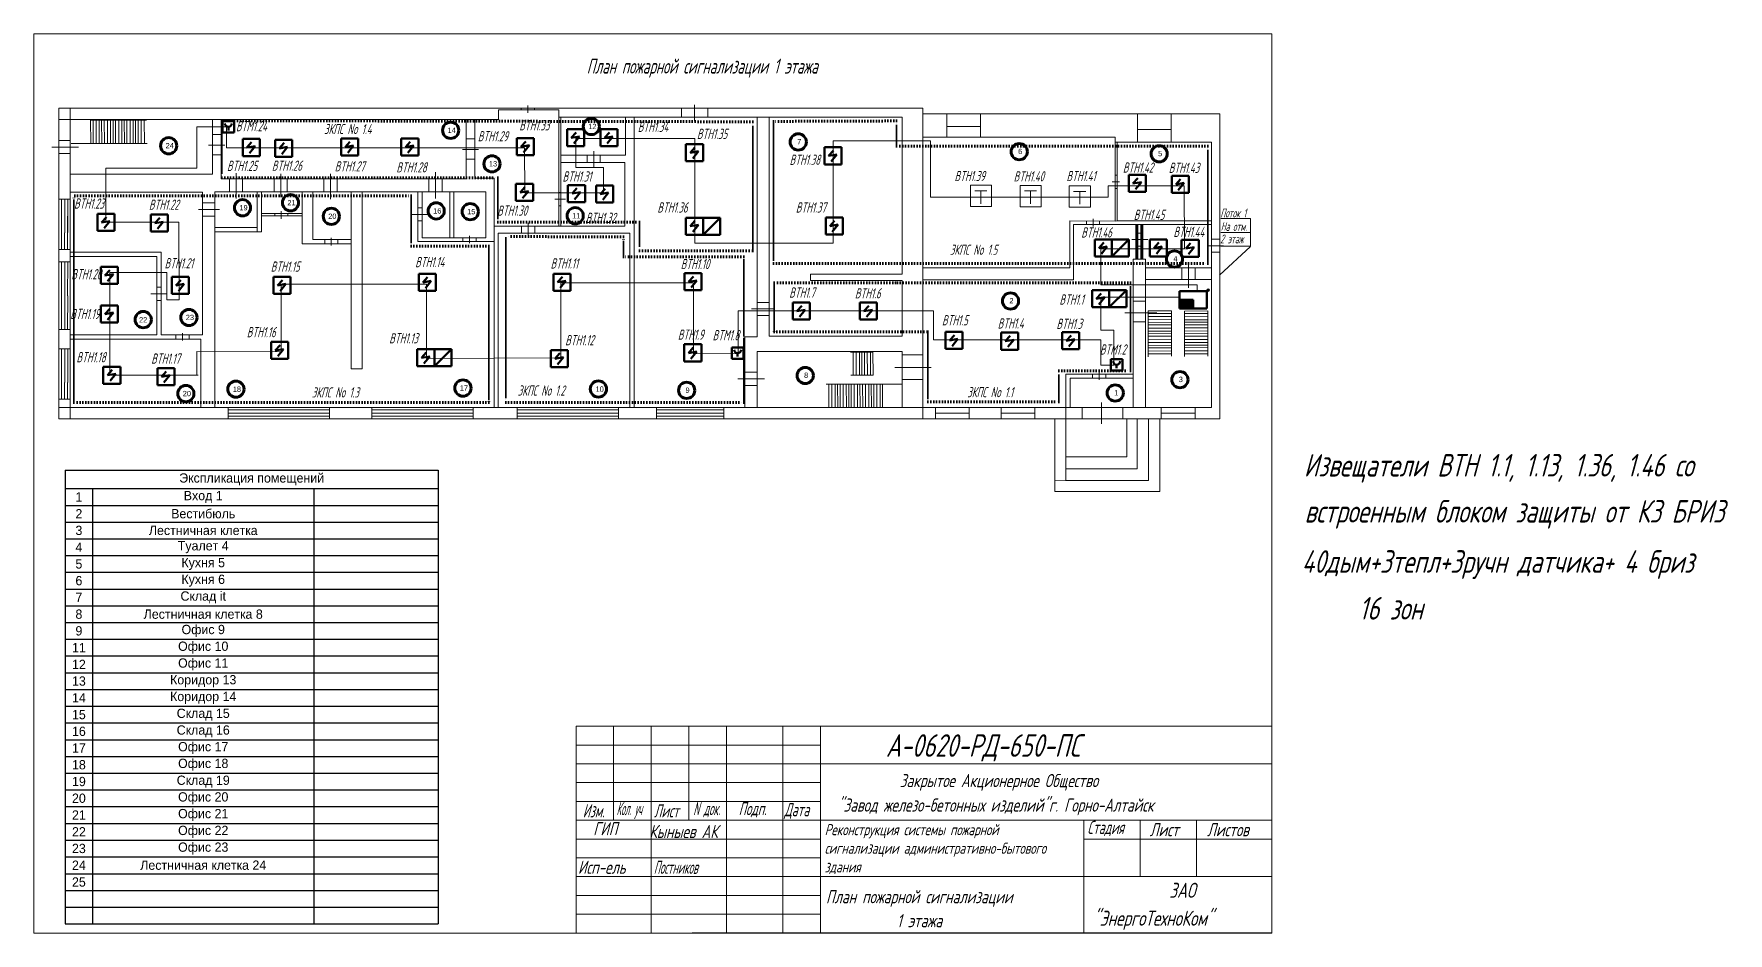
# Model space of a CAD drawing. Header units: millimetres. Extents: x 82 to 1906, y 58 to 1026.
import ezdxf

# ---------------------------------------------------------------- set-up
doc = ezdxf.new("R2010")
doc.units = ezdxf.units.MM
doc.linetypes.add('ACAD_ISO07W100', pattern=[3, 0, -3])
for name, color, linetype, lineweight in [('Выноска', 137, 'Continuous', 20), ('Датчики (Вновь)', 2, 'Continuous', 50), ('ИИ_ОФОРМЛЕНИЕ_025', 7, 'Continuous', 25), ('Первичник', 210, 'Continuous', 25), ('ППК и др. приБоры', 171, 'Continuous', 50), ('Рамка толстая', 7, 'Continuous', 60), ('Текст_КИП', 2, 'Continuous', 25), ('ТОНКИЕ', 150, 'Continuous', 13), ('Эл.кабель', 2, 'Continuous', 50)]:
    doc.layers.add(name, color=color, linetype=linetype, lineweight=lineweight)
doc.styles.add('Annotative', font='txt')
doc.styles.add('simplex', font='simplex.shx', dxfattribs={"width": 0.8, "oblique": 15})

# ---------------------------------------------------------------- blocks, each defined once
blk = doc.blocks.new('A$C7A532389')
at = {"layer": 'Датчики (Вновь)'}
for p, q in [((0, 5), (5, 5)), ((0, 0), (0, 5)), ((2.5, 1), (2.5, 2.5)), ((5, 5), (5, 0)), ((5, 0), (0, 0))]:
    blk.add_line(p, q, dxfattribs=at)
blk.add_arc((2.5, 4), 1.5, 180, 0, dxfattribs=at)
blk = doc.blocks.new('A$C134D03C4')
at = {"layer": 'ППК и др. приБоры'}
blk.add_hatch(color=256, dxfattribs=at).paths.add_polyline_path([(4, 0), (4, 2.5), (0, 2.5), (0, 0)])
for p, q in [((0, 5), (0, 0)), ((8, 5), (0, 5)), ((8, 0), (8, 5)), ((4, 2.5), (0, 2.5)), ((0, 0), (8, 0)), ((4, 0), (4, 2.5))]:
    blk.add_line(p, q, dxfattribs=at)
blk = doc.blocks.new('*T14')
at = {"color": 0, "linetype": 'ByBlock', "lineweight": -2, "transparency": 16777216}
for p, q in [((0, 0), (401.8, 0)), ((0, 0), (0, -488.8)), ((401.8, 0), (401.8, -488.8)), ((0, -20), (401.8, -20)), ((29.5, -20), (29.5, -488.8)), ((267.8, -20), (267.8, -488.8)), ((0, -38.1), (401.8, -38.1)), ((0, -56.1), (401.8, -56.1)), ((0, -74.1), (401.8, -74.1)), ((0, -92.2), (401.8, -92.2)), ((0, -110.2), (401.8, -110.2)), ((0, -128.2), (401.8, -128.2)), ((0, -146.3), (401.8, -146.3)), ((0, -164.3), (401.8, -164.3)), ((0, -182.3), (401.8, -182.3)), ((0, -200.3), (401.8, -200.3)), ((0, -218.4), (401.8, -218.4)), ((0, -236.4), (401.8, -236.4)), ((0, -254.4), (401.8, -254.4)), ((0, -272.5), (401.8, -272.5)), ((0, -290.5), (401.8, -290.5)), ((0, -308.5), (401.8, -308.5)), ((0, -326.6), (401.8, -326.6)), ((0, -344.6), (401.8, -344.6)), ((0, -362.6), (401.8, -362.6)), ((0, -380.7), (401.8, -380.7)), ((0, -398.7), (401.8, -398.7)), ((0, -416.7), (401.8, -416.7)), ((0, -434.8), (401.8, -434.8)), ((0, -452.8), (401.8, -452.8)), ((0, -470.8), (401.8, -470.8)), ((0, -488.8), (401.8, -488.8))]:
    blk.add_line(p, q, dxfattribs=at)
at = {"color": 0, "transparency": 16777216, "char_height": 10, "attachment_point": 5}
for s, insert, width in [('Экспликация помещений', (200.9, -10), 398.751), ('1', (14.8, -29), 26.547), ('Вход 1', (148.7, -29), 235.287), ('2', (14.8, -47.1), 26.547), ('Вестибюль', (148.7, -47.1), 235.287), ('3', (14.8, -65.1), 26.547), ('Лестничная клетка', (148.7, -65.1), 235.287), ('4', (14.8, -83.1), 26.547), ('Туалет 4', (148.7, -83.1), 235.287), ('5', (14.8, -101.2), 26.547), ('Кухня 5', (148.7, -101.2), 235.287), ('6', (14.8, -119.2), 26.547), ('Кухня 6', (148.7, -119.2), 235.287), ('7', (14.8, -137.2), 26.547), ('Склад it', (148.7, -137.2), 235.287), ('8', (14.8, -155.3), 26.547), ('Лестничная клетка 8', (148.7, -155.3), 235.287), ('9', (14.8, -173.3), 26.547), ('Офис 9', (148.7, -173.3), 235.287), ('11', (14.8, -191.3), 26.547), ('Офис 10', (148.7, -191.3), 235.287), ('12', (14.8, -209.4), 26.547), ('Офис 11', (148.7, -209.4), 235.287), ('13', (14.8, -227.4), 26.547), ('Коридор 13', (148.7, -227.4), 235.287), ('14', (14.8, -245.4), 26.547), ('Коридор 14', (148.7, -245.4), 235.287), ('15', (14.8, -263.5), 26.547), ('Склад 15', (148.7, -263.5), 235.287), ('16', (14.8, -281.5), 26.547), ('Склад 16', (148.7, -281.5), 235.287), ('17', (14.8, -299.5), 26.547), ('Офис 17', (148.7, -299.5), 235.287), ('18', (14.8, -317.5), 26.547), ('Офис 18', (148.7, -317.5), 235.287), ('19', (14.8, -335.6), 26.547), ('Склад 19', (148.7, -335.6), 235.287), ('Офис 20', (148.7, -353.6), 235.287), ('20', (14.8, -353.6), 26.547), ('Офис 21', (148.7, -371.6), 235.287), ('21', (14.8, -371.6), 26.547), ('Офис 22', (148.7, -389.7), 235.287), ('22', (14.8, -389.7), 26.547), ('Офис 23', (148.7, -407.7), 235.287), ('23', (14.8, -407.7), 26.547), ('24', (14.8, -425.7), 26.547), ('Лестничная клетка 24', (148.7, -425.7), 235.287), ('25', (14.8, -443.8), 26.547)]:
    blk.add_mtext(s, dxfattribs=dict(at, insert=insert, width=width))

msp = doc.modelspace()

# ---------------------------------------------------------------- hatches: boundary and pattern name
at = {"layer": 'Первичник', "lineweight": 9}
h = msp.add_hatch(color=256, dxfattribs=at)
edge = h.paths.add_edge_path()
edge.add_arc((1346.2, 750.5), 1.43, 0, 360)

# ---------------------------------------------------------------- linework, layer by layer
at = {"lineweight": 9}
for p, q in [((613.5, 941.2), (613.5, 949.2)), ((793.1, 932.5), (793.1, 950.1)), ((108.6, 611.9), (108.6, 946.4)), ((108.6, 946.4), (1038.9, 946.4)), ((120.8, 934.2), (108.6, 934.2)), ((120.8, 946.4), (120.8, 934.2)), ((120.8, 934.2), (274.1, 934.2)), ((120.8, 875.2), (120.8, 934.2)), ((154.6, 933.5), (142.6, 933.5)), ((142.6, 933.5), (142.8, 908.3)), ((145.3, 933.5), (145.4, 908.3)), ((148.8, 933.5), (148.8, 908.3)), ((152, 933.5), (152.1, 908.3)), ((166.7, 933.5), (154.6, 933.5)), ((154.6, 933.5), (154.9, 908.4)), ((157.4, 933.5), (157.5, 908.4)), ((160.9, 933.5), (160.9, 908.4)), ((164.1, 933.5), (164.2, 908.4)), ((178.9, 933.5), (166.9, 933.5)), ((166.9, 933.5), (167.1, 908.4)), ((169.7, 933.5), (169.7, 908.4)), ((173.1, 933.5), (173.1, 908.4)), ((176.4, 933.5), (176.4, 908.4)), ((191, 933.6), (178.9, 933.6)), ((178.9, 933.6), (179.2, 908.4)), ((181.7, 933.6), (181.8, 908.4)), ((185.2, 933.6), (185.2, 908.4)), ((188.4, 933.6), (188.5, 908.4)), ((203, 933.6), (191, 933.6)), ((191, 933.6), (191.2, 908.4)), ((193.8, 933.6), (193.9, 908.4)), ((197.2, 933.6), (197.3, 908.4)), ((200.5, 933.6), (200.6, 908.4)), ((274.1, 934.2), (274.1, 875.2)), ((274.1, 934.2), (283.3, 934.2)), ((283.3, 934.2), (283.3, 870.1)), ((547.3, 934.2), (283.3, 934.2)), ((547.3, 870.1), (547.3, 934.2)), ((547.3, 934.2), (556.5, 934.2)), ((556.5, 934.2), (556.5, 871.1)), ((556.5, 934.2), (582.1, 934.2)), ((582.1, 934.2), (582.1, 944.4)), ((582.1, 944.4), (646.9, 944.4)), ((606.4, 944.4), (606.4, 946.4)), ((620.6, 944.4), (620.6, 946.4)), ((646.9, 936.5), (646.9, 944.4)), ((646.9, 819.2), (646.9, 936.5)), ((646.9, 936.5), (649.2, 936.5)), ((649.2, 936.5), (649.2, 895.9)), ((718.9, 936.5), (649.2, 936.5)), ((718.9, 895.9), (718.9, 936.5)), ((718.9, 936.5), (728.1, 936.5)), ((728.1, 936.5), (728.1, 624.1)), ((728.1, 936.5), (860.4, 936.5)), ((779.1, 936.5), (779.1, 946.4)), ((807.6, 936.5), (807.6, 946.4)), ((860.4, 936.5), (873.5, 936.5)), ((860.4, 936.5), (860.4, 700.2)), ((873.5, 936.5), (1016.7, 936.5)), ((873.5, 700.7), (873.5, 936.5)), ((1016.7, 936.5), (1016.7, 767.7)), ((1038.9, 946.4), (1038.9, 611.9)), ((1358.7, 940.3), (1038.9, 940.3)), ((1064.9, 915.3), (1064.9, 940.3)), ((1101.2, 915.3), (1101.2, 940.3)), ((1270, 909.6), (1270, 940.3)), ((1306.3, 909.6), (1306.3, 940.3)), ((1358.7, 611.9), (1358.7, 940.3)), ((283.3, 918), (274.1, 918)), ((556.5, 913.2), (547.3, 913.2)), ((1038.9, 774.5), (1038.9, 915.3)), ((1038.9, 915.3), (1122.5, 915.3)), ((1064.9, 926.7), (1101.2, 926.6)), ((1122.5, 915.3), (1246.1, 915.3)), ((1246.1, 915.3), (1246.1, 909.6)), ((1270, 923.4), (1306.3, 923.3)), ((129.7, 904.5), (101, 904.5)), ((120.8, 911.6), (108.6, 911.6)), ((120.8, 897.4), (108.6, 897.4)), ((155, 908.3), (121.6, 908.3)), ((167.1, 908.4), (154.9, 908.4)), ((179.3, 908.4), (167.1, 908.4)), ((191.4, 908.4), (179.2, 908.4)), ((203.5, 908.4), (191.2, 908.4)), ((287.2, 906.5), (269.7, 906.5)), ((283.3, 896.1), (274.1, 896.1)), ((560.5, 901.7), (543.1, 901.7)), ((649.2, 895.9), (718.9, 895.9)), ((649.2, 819.2), (649.2, 895.9)), ((677.4, 887.9), (677.4, 895.9)), ((684.5, 882.3), (684.5, 899.9)), ((691.6, 887.9), (691.6, 895.9)), ((1248.4, 909.6), (1246.1, 909.6)), ((1246.1, 909.6), (1246.1, 824.8)), ((1349.7, 909.6), (1248.4, 909.6)), ((1248.4, 909.6), (1248.4, 824.9)), ((1349.7, 824.9), (1349.7, 909.6)), ((299.3, 848.9), (299.3, 876.5)), ((514.3, 848.9), (514.3, 877.4)), ((556.5, 891.4), (547.3, 891.4)), ((717.9, 887.9), (649.2, 887.9)), ((717.9, 819.2), (717.9, 887.9)), ((274.1, 875.2), (120.8, 875.2)), ((120.8, 856), (120.8, 875.2)), ((120.8, 875.2), (263.1, 875.2)), ((283.3, 870.1), (547.3, 870.1)), ((292.2, 856.3), (292.2, 870.1)), ((306.4, 856.3), (306.4, 870.1)), ((340.3, 856.3), (340.3, 870.1)), ((347.4, 850.4), (347.4, 875.6)), ((354.5, 856.3), (354.5, 870.1)), ((394, 856.3), (394, 870.1)), ((401.2, 848.2), (401.2, 875.5)), ((408.2, 856.3), (408.2, 870.1)), ((507.1, 856.3), (507.1, 870.1)), ((521.3, 856.3), (521.3, 870.1)), ((556.5, 871.1), (577.2, 871.1)), ((577.2, 871.1), (577.2, 819.2)), ((1250.7, 867.1), (1243, 867.1)), ((1248.4, 874.2), (1246.1, 874.2)), ((1248.4, 860), (1246.1, 860)), ((120.9, 848.5), (108.6, 848.5)), ((111.3, 812.2), (111.4, 848.5)), ((114.8, 812.2), (114.9, 848.5)), ((118, 812.2), (118.1, 848.5)), ((120.8, 791.2), (120.8, 856)), ((120.8, 856), (263.1, 856)), ((263.1, 702.3), (263.1, 856)), ((276.6, 844.4), (263.1, 844.4)), ((322.1, 856.3), (276.6, 856.3)), ((276.6, 856.3), (276.6, 624.1)), ((326.7, 856.3), (322.1, 856.3)), ((322.1, 856.3), (322.1, 817.7)), ((370.6, 856.3), (326.7, 856.3)), ((326.7, 832.8), (326.7, 856.3)), ((382.1, 856.3), (370.6, 856.3)), ((370.6, 856.3), (370.6, 832.8)), ((382.1, 804.9), (382.1, 856.3)), ((382.1, 856.3), (423.5, 856.3)), ((435, 856.3), (423.5, 856.3)), ((423.5, 856.3), (423.5, 804.9)), ((495.2, 856.3), (435, 856.3)), ((435, 856.3), (435, 665.5)), ((495.2, 802.9), (495.2, 856.3)), ((495.2, 856.3), (499.8, 856.3)), ((499.8, 856.3), (534, 856.3)), ((499.8, 856.3), (499.8, 806.7)), ((534, 856.3), (529.5, 856.3)), ((529.5, 856.3), (568.5, 856.3)), ((529.5, 806.7), (529.5, 856.3)), ((534, 806.7), (534, 856.3)), ((568.5, 856.3), (568.5, 806.7)), ((654.1, 848.3), (642.6, 848.3)), ((649.2, 855.4), (646.9, 855.4)), ((649.2, 841.2), (646.9, 841.2)), ((111.3, 794.2), (111.3, 830.5)), ((114.7, 794.2), (114.8, 830.5)), ((118, 794.2), (118.1, 830.5)), ((281.7, 837.3), (258.9, 837.3)), ((276.6, 830.2), (263.1, 830.2)), ((370.6, 832.8), (326.7, 832.8)), ((326.7, 832.8), (326.7, 813.1)), ((370.6, 830.5), (326.7, 830.5)), ((341, 830.5), (341, 832.8)), ((348.1, 827.3), (348.1, 835.3)), ((355.2, 830.5), (355.2, 832.8)), ((370.6, 832.8), (370.6, 830.5)), ((370.6, 830.5), (370.6, 800.3)), ((506.5, 832), (489.1, 832)), ((499.8, 839.1), (495.2, 839.1)), ((499.8, 824.9), (495.2, 824.9)), ((614, 806.7), (614, 823)), ((1197.3, 774.5), (1197.3, 824.9)), ((1197.3, 824.9), (1197.3, 824.9)), ((1197.3, 824.9), (1246.1, 824.8)), ((1215.1, 821), (1215.1, 824.8)), ((1222.3, 819), (1222.3, 827)), ((1229.3, 821), (1229.3, 824.8)), ((1246.1, 824.8), (1248.4, 824.9)), ((1248.4, 824.9), (1349.7, 824.9)), ((1349.7, 821), (1349.7, 824.9)), ((322.1, 817.7), (276.6, 817.7)), ((322.1, 813.1), (276.6, 813.1)), ((322.1, 817.7), (322.1, 813.1)), ((326.7, 813.1), (322.1, 813.1)), ((423.5, 804.9), (382.1, 804.9)), ((394.8, 800.3), (394.8, 804.9)), ((401.9, 798.6), (401.9, 806.7)), ((409, 800.3), (409, 804.9)), ((423.5, 804.9), (423.5, 800.3)), ((577.2, 802.9), (495.2, 802.9)), ((499.8, 806.7), (534, 806.7)), ((568.5, 806.7), (529.5, 806.7)), ((543.7, 802.9), (543.7, 806.7)), ((550.8, 800.9), (550.8, 808.9)), ((557.9, 802.9), (557.9, 806.7)), ((577.2, 819.2), (646.9, 819.2)), ((577.2, 819.2), (577.2, 802.9)), ((577.2, 624.1), (577.2, 802.9)), ((581.8, 624.1), (581.8, 811.8)), ((581.8, 811.8), (723.3, 811.8)), ((606.9, 811.8), (606.9, 819.2)), ((621.1, 811.8), (621.1, 819.2)), ((646.9, 819.2), (649.2, 819.2)), ((649.2, 819.2), (717.9, 819.2)), ((723.3, 811.8), (723.3, 624.1)), ((1201.1, 761.3), (1201.1, 821)), ((1201.1, 821), (1349.7, 821)), ((1281.3, 804.9), (1263.9, 804.9)), ((1275, 811.9), (1269.4, 811.9)), ((1349.7, 821), (1349.7, 774.5)), ((1358.7, 805.3), (1349.7, 805.3)), ((108.6, 794.2), (120.8, 794.2)), ((120.8, 794.2), (108.6, 794.2)), ((120.8, 786.6), (120.8, 791.2)), ((120.8, 791.2), (218.6, 791.2)), ((120.8, 702.3), (120.8, 786.6)), ((214.1, 786.6), (120.8, 786.6)), ((214.1, 702.3), (214.1, 786.6)), ((218.6, 791.2), (218.6, 702.3)), ((370.6, 800.3), (382.1, 800.3)), ((423.5, 800.3), (382.1, 800.3)), ((423.5, 800.3), (423.5, 665.5)), ((1275, 797.7), (1269.4, 797.7)), ((1362.9, 798.2), (1345.5, 798.2)), ((1358.7, 791.1), (1349.7, 791.1)), ((120.8, 780.8), (108.6, 780.8)), ((111.3, 744.4), (111.4, 780.8)), ((114.8, 744.4), (114.8, 780.8)), ((118, 744.4), (118.1, 780.8)), ((1016.7, 767.7), (917.9, 767.7)), ((917.9, 767.7), (917.9, 760.8)), ((1038.9, 761.3), (1038.9, 774.5)), ((1038.9, 774.5), (1197.3, 774.5)), ((1278.7, 783.7), (1265.5, 783.7)), ((1265.5, 783.7), (1265.5, 659.9)), ((1278.7, 774.5), (1278.7, 783.7)), ((1349.7, 774.5), (1278.7, 774.5)), ((1278.7, 774.5), (1278.7, 624)), ((1318, 761.9), (1318, 774.5)), ((1325.1, 752.9), (1325.1, 779.4)), ((1332.2, 761.9), (1332.2, 774.5)), ((1349.7, 774.5), (1349.7, 761.9)), ((218.6, 753.4), (214.1, 753.4)), ((917.9, 760.8), (1016.7, 760.8)), ((1016.7, 760.8), (1016.7, 700.7)), ((1038.9, 624.1), (1038.9, 761.3)), ((1038.9, 761.3), (1201.1, 761.3)), ((1349.7, 761.9), (1278.7, 761.9)), ((1349.7, 624), (1349.7, 761.9)), ((111.3, 708), (111.4, 744.4)), ((114.8, 708), (114.8, 744.4)), ((118, 708), (118.1, 744.4)), ((224.9, 746.3), (207.4, 746.3)), ((218.6, 739.2), (214.1, 739.2)), ((879.6, 730.1), (854.4, 730.1)), ((873.5, 737.2), (860.4, 737.2)), ((1278.7, 738.4), (1265.5, 738.4)), ((873.5, 723), (860.4, 723)), ((1290.8, 725.8), (1256.4, 725.8)), ((1278.7, 716.1), (1265.5, 716.1)), ((1306.9, 728.1), (1281.7, 727.9)), ((1281.7, 715.6), (1281.7, 727.9)), ((1306.9, 725.3), (1281.7, 725.2)), ((1306.9, 721.9), (1281.7, 721.8)), ((1306.9, 718.6), (1281.7, 718.5)), ((1306.9, 715.8), (1281.8, 715.5)), ((1281.8, 703.3), (1281.8, 715.5)), ((1306.9, 713), (1281.8, 712.9)), ((1306.9, 716.1), (1306.9, 728.1)), ((1306.9, 703.7), (1306.9, 715.8)), ((1345.9, 715.9), (1320.7, 715.7)), ((1320.7, 703.4), (1320.7, 715.7)), ((1345.9, 713.1), (1320.7, 713)), ((1345.9, 728), (1320.8, 727.8)), ((1320.8, 715.5), (1320.8, 727.8)), ((1345.9, 725.2), (1320.8, 725.2)), ((1345.9, 721.8), (1320.8, 721.7)), ((1345.9, 718.5), (1320.8, 718.5)), ((1345.9, 716), (1345.9, 728)), ((1345.9, 703.8), (1345.9, 715.9)), ((120.8, 708), (108.6, 708)), ((120.8, 697.7), (120.8, 702.3)), ((120.8, 702.3), (214.1, 702.3)), ((261.6, 697.7), (120.8, 697.7)), ((120.8, 697.7), (120.8, 624.1)), ((218.6, 702.3), (263.1, 702.3)), ((234.6, 697.7), (234.6, 702.3)), ((241.7, 696.1), (241.7, 704.1)), ((248.8, 697.6), (248.8, 702.2)), ((261.6, 624.1), (261.6, 697.7)), ((860.4, 700.2), (847.4, 700.2)), ((847.4, 700.2), (847.4, 624.1)), ((1016.7, 700.7), (873.5, 700.7)), ((1306.8, 703.6), (1281.7, 703.4)), ((1281.7, 691.1), (1281.7, 703.4)), ((1306.8, 700.8), (1281.7, 700.7)), ((1306.8, 697.4), (1281.7, 697.3)), ((1306.8, 694.1), (1281.7, 694)), ((1306.9, 709.5), (1281.8, 709.5)), ((1306.9, 706.3), (1281.8, 706.2)), ((1306.8, 691.6), (1306.8, 703.6)), ((1345.9, 709.6), (1320.7, 709.6)), ((1345.9, 706.4), (1320.7, 706.3)), ((1345.9, 703.5), (1320.7, 703.2)), ((1320.7, 691), (1320.7, 703.2)), ((1345.9, 700.7), (1320.7, 700.6)), ((1345.9, 697.2), (1320.7, 697.2)), ((1345.9, 694), (1320.7, 693.9)), ((1345.9, 691.4), (1345.9, 703.5)), ((120.9, 687.2), (108.6, 687.2)), ((111.3, 650.9), (111.4, 687.2)), ((114.8, 650.9), (114.9, 687.2)), ((118.1, 650.9), (118.1, 687.2)), ((860.4, 624.1), (860.4, 684.1)), ((860.4, 684.1), (1016.7, 684.1)), ((960.9, 683.7), (973.2, 683.7)), ((963.9, 658.6), (963.9, 683.7)), ((967.2, 658.6), (967.1, 683.7)), ((970.6, 658.6), (970.6, 683.7)), ((973, 683.7), (985.3, 683.7)), ((973.4, 658.6), (973.2, 683.7)), ((976, 658.6), (976, 683.7)), ((979.3, 658.6), (979.2, 683.7)), ((982.7, 658.6), (982.7, 683.7)), ((985.5, 658.6), (985.3, 683.7)), ((1016.7, 684.1), (1016.7, 624.1)), ((1038.9, 680.7), (1016.7, 680.7)), ((1306.8, 691.1), (1281.6, 690.9)), ((1281.6, 678.6), (1281.6, 690.9)), ((1306.8, 688.3), (1281.6, 688.3)), ((1306.8, 684.9), (1281.6, 684.8)), ((1306.8, 681.6), (1281.6, 681.6)), ((1306.8, 679.1), (1306.8, 691.1)), ((1345.8, 691.2), (1320.6, 691)), ((1320.6, 678.7), (1320.6, 691)), ((1345.8, 688.4), (1320.6, 688.3)), ((1345.8, 684.9), (1320.6, 684.9)), ((1345.8, 681.7), (1320.6, 681.6)), ((1345.8, 679.1), (1345.8, 691.2)), ((111.3, 632.9), (111.4, 669.2)), ((114.7, 632.9), (114.8, 669.2)), ((118, 632.9), (118.1, 669.2)), ((435, 665.5), (423.5, 665.5)), ((860.4, 661.9), (847.4, 661.9)), ((961.4, 658.6), (973.4, 658.6)), ((973.5, 658.6), (985.5, 658.6)), ((1047.8, 667), (1008.8, 667)), ((1192.9, 624.1), (1192.9, 659.9)), ((1192.9, 659.9), (1265.5, 659.9)), ((1221.7, 655.5), (1221.7, 659.9)), ((1228.9, 653.6), (1228.9, 661.6)), ((1235.9, 655.5), (1235.9, 659.9)), ((1265.5, 659.9), (1265.5, 655.5)), ((868.6, 654.9), (839.9, 654.9)), ((860.4, 647.7), (847.4, 647.7)), ((934.8, 649), (947.1, 649)), ((937.8, 623.9), (937.7, 649)), ((941.1, 623.9), (941, 649)), ((944.5, 623.9), (944.4, 649)), ((946.9, 649.1), (959.1, 649.1)), ((947.3, 623.9), (947.1, 649)), ((949.9, 623.9), (949.8, 649.1)), ((953.1, 623.9), (953.1, 649.1)), ((956.6, 623.9), (956.5, 649.1)), ((959, 649.1), (971.2, 649.1)), ((959.4, 623.9), (959.1, 649.1)), ((961.9, 623.9), (961.9, 649.1)), ((965.2, 623.9), (965.2, 649.1)), ((968.6, 623.9), (968.6, 649.1)), ((971.2, 649.1), (983.4, 649.1)), ((971.4, 623.9), (971.2, 649.1)), ((974.2, 624), (974.1, 649.1)), ((977.4, 624), (977.4, 649.1)), ((980.9, 624), (980.8, 649.1)), ((983.3, 649.2), (1016.7, 649.2)), ((983.7, 624), (983.4, 649.1)), ((986.3, 624), (986.2, 649.2)), ((989.5, 624), (989.5, 649.2)), ((993, 624), (992.9, 649.2)), ((995.7, 624), (995.5, 649.2)), ((1038.9, 654.1), (1016.7, 654.1)), ((1197.5, 624.1), (1197.5, 655.5)), ((1197.5, 655.5), (1265.5, 655.5)), ((1265.5, 655.5), (1265.5, 624.1)), ((120.8, 632.9), (108.6, 632.9)), ((120.8, 624.1), (108.6, 624.1)), ((120.8, 611.9), (120.8, 624.1)), ((120.8, 624.1), (261.6, 624.1)), ((261.6, 624.1), (274.8, 624.1)), ((274.8, 624.1), (577.2, 624.1)), ((291, 611.8), (291, 624.1)), ((291, 621.4), (327.4, 621.3)), ((327.4, 621.4), (363.7, 621.3)), ((363.7, 621.4), (400.1, 621.3)), ((400.1, 611.9), (400.1, 624.1)), ((445.6, 611.8), (445.6, 624.1)), ((445.6, 621.3), (481.9, 621.3)), ((481.9, 621.3), (518.3, 621.3)), ((518.3, 621.3), (554.6, 621.3)), ((554.6, 611.8), (554.6, 624.1)), ((577.2, 624.1), (581.8, 624.1)), ((581.8, 624.1), (723.3, 624.1)), ((602.1, 611.8), (602.1, 624.1)), ((602.1, 621.3), (638.4, 621.3)), ((638.4, 621.3), (674.8, 621.3)), ((674.8, 621.3), (711.1, 621.3)), ((711.1, 611.8), (711.1, 624.1)), ((723.3, 624.1), (847.4, 624.1)), ((752, 611.9), (752, 624.2)), ((752, 621.5), (788.4, 621.4)), ((788.4, 621.5), (824.8, 621.4)), ((824.8, 611.9), (824.8, 624.2)), ((847.4, 624.1), (860.4, 624.1)), ((1016.7, 624.1), (860.4, 624.1)), ((935.3, 623.9), (947.3, 623.9)), ((947.3, 623.9), (959.4, 623.9)), ((959.4, 623.9), (971.4, 623.9)), ((971.6, 624), (983.7, 624)), ((983.7, 624), (995.7, 624)), ((1016.7, 624.1), (1038.9, 624.1)), ((1038.9, 624.1), (1192.9, 624.1)), ((1052.6, 611.9), (1052.6, 624.1)), ((1089, 611.9), (1089, 624.1)), ((1123.2, 611.9), (1123.2, 624.1)), ((1159.5, 611.9), (1159.5, 624.1)), ((1265.5, 624.1), (1192.9, 624.1)), ((1192.9, 624.1), (1197.5, 624.1)), ((1192.9, 624.1), (1192.9, 545.2)), ((1210.5, 611.9), (1210.5, 624.1)), ((1231.4, 606.4), (1231.4, 629.2)), ((1254.4, 611.9), (1254.4, 624.1)), ((1278.7, 624), (1265.5, 624.1)), ((1278.7, 624), (1349.7, 624)), ((1295.7, 611.7), (1295.7, 623.9)), ((1332.1, 611.7), (1332.1, 623.9)), ((1358.7, 611.9), (1358.7, 624.1)), ((108.6, 611.9), (108.6, 611.9)), ((108.6, 611.9), (1358.7, 611.9)), ((108.6, 611.9), (120.8, 611.9)), ((108.6, 611.9), (120.8, 611.9)), ((291, 617.9), (327.4, 617.9)), ((291, 614.7), (327.4, 614.6)), ((327.4, 617.9), (363.7, 617.9)), ((327.4, 614.7), (363.7, 614.6)), ((363.7, 617.9), (400.1, 617.9)), ((363.7, 614.7), (400.1, 614.6)), ((445.6, 617.9), (481.9, 617.8)), ((445.6, 614.6), (481.9, 614.6)), ((481.9, 617.9), (518.3, 617.8)), ((481.9, 614.6), (518.3, 614.6)), ((518.3, 617.9), (554.6, 617.8)), ((518.3, 614.6), (554.6, 614.6)), ((602.1, 617.9), (638.4, 617.8)), ((602.1, 614.6), (638.4, 614.6)), ((638.4, 617.9), (674.8, 617.8)), ((638.4, 614.6), (674.8, 614.6)), ((674.8, 617.9), (711.1, 617.8)), ((674.8, 614.6), (711.1, 614.6)), ((752, 618), (788.4, 617.9)), ((752, 614.7), (788.4, 614.7)), ((788.4, 618), (824.8, 617.9)), ((788.4, 614.7), (824.8, 614.7)), ((1052.6, 618), (1089, 617.9)), ((1123.2, 617.9), (1159.5, 617.9)), ((1181.3, 533.3), (1181.3, 611.9)), ((1258.8, 570.8), (1258.8, 611.9)), ((1269.7, 558), (1269.7, 611.9)), ((1282, 545.2), (1282, 611.9)), ((1294.2, 533.3), (1294.2, 611.9)), ((1295.7, 617.7), (1332.1, 617.7)), ((1192.9, 570.8), (1258.8, 570.8)), ((1192.9, 547.2), (1192.9, 566.3)), ((1192.9, 566.3), (1192.9, 547.2)), ((1192.9, 558), (1269.7, 558)), ((1192.9, 545.2), (1181.3, 545.1)), ((1181.3, 533.3), (1294.2, 533.3)), ((1192.9, 545.2), (1282, 545.2))]:
    msp.add_line(p, q, dxfattribs=at)
at = {"color": 1, "linetype": 'ACAD_ISO07W100', "lineweight": 70}
for p, q in [((284.2, 932.9), (284.2, 871.5)), ((855.8, 931.7), (284.2, 932.9)), ((855.8, 792.6), (855.8, 931.7)), ((1010.7, 932.6), (878.2, 932.1)), ((878.2, 932.1), (878.2, 779)), ((1010.7, 905.3), (1010.7, 932.6)), ((1345.9, 905.3), (1010.7, 905.3)), ((1345.9, 779), (1345.9, 905.3)), ((284.2, 871.5), (581.1, 871.5)), ((581.1, 871.5), (581.1, 823.4)), ((124.6, 629.5), (124.6, 851.9)), ((125.6, 851.9), (487.8, 851.9)), ((487.8, 851.9), (487.8, 797.7)), ((581.1, 823.4), (734, 823.4)), ((734, 823.4), (734, 792.6)), ((716.5, 807.7), (589.8, 808.1)), ((589.8, 806.1), (589.8, 629.5)), ((716.5, 786.4), (716.5, 807.7)), ((487.8, 797.7), (571.5, 797.7)), ((571.5, 797.7), (571.5, 629.5)), ((846.1, 786.4), (716.5, 786.4)), ((734, 792.6), (855.8, 792.6)), ((846.1, 701.8), (846.1, 786.4)), ((878.2, 779), (1191.9, 779)), ((1191.9, 779), (1345.9, 779)), ((1009.6, 758.4), (878.8, 758.4)), ((878.8, 758.4), (878.8, 705.6)), ((1262.7, 758.4), (1008.5, 758.4)), ((1262.7, 663.3), (1262.7, 758.4)), ((846.1, 629.5), (846.1, 701.8)), ((878.8, 705.6), (1044.5, 705.6)), ((1044.5, 705.6), (1044.5, 630.2)), ((1185.4, 630.2), (1185.4, 663.3)), ((1185.4, 663.3), (1262.7, 663.3)), ((571.5, 629.5), (124.6, 629.5)), ((589.8, 629.5), (846.1, 629.5)), ((1044.5, 630.2), (1185.4, 630.2))]:
    msp.add_line(p, q, dxfattribs=at)
at = {"color": 1, "lineweight": 9}
for p, q in [((257, 881.7), (257, 926.4)), ((257, 926.4), (289.2, 926.4)), ((289.2, 926.4), (289.2, 903.8)), ((665.2, 882.6), (665.2, 913.6)), ((665.2, 913.6), (793.6, 913.6)), ((793.6, 913.6), (793.6, 801.1)), ((289.2, 903.8), (610.1, 903.8)), ((610.1, 903.8), (610.2, 855.3)), ((942.4, 801.1), (942.4, 911.2)), ((942.4, 911.2), (1047.4, 911.2)), ((1047.4, 911.2), (1047.4, 850.6)), ((159, 823.5), (159, 881.7)), ((159, 881.7), (257, 881.7)), ((695.2, 882.6), (665.2, 882.6)), ((695.2, 855.3), (695.2, 882.6)), ((1320.5, 862.7), (1238.5, 862.7)), ((1238.5, 862.7), (1238.7, 850.6)), ((1320.7, 794.8), (1320.5, 862.7)), ((610.2, 855.3), (695.2, 855.3)), ((1238.7, 850.6), (1047.4, 850.6)), ((237.8, 823.5), (159, 823.5)), ((238.2, 739.9), (237.8, 823.5)), ((793.6, 801.1), (942.4, 801.1)), ((1230.5, 794.8), (1320.7, 794.8)), ((1230.5, 756), (1230.5, 794.8)), ((163.4, 658.8), (163.4, 769.4)), ((163.4, 769.4), (224.9, 769.4)), ((224.9, 769.4), (224.9, 739.9)), ((504.6, 756.9), (348, 756.7)), ((348, 756.7), (348, 683.9)), ((504.6, 676.8), (504.6, 756.9)), ((791.9, 758.2), (649.1, 758.4)), ((649.1, 758.4), (649.1, 677.4)), ((791.9, 681.7), (791.9, 758.2)), ((1230.5, 756), (1334.4, 756)), ((1334.4, 756), (1334.3, 749.1)), ((224.9, 739.9), (238.2, 739.9)), ((1230.5, 707.4), (1230.5, 742.8)), ((1230.5, 742.8), (1315.3, 742.8)), ((1050.5, 728), (840, 728)), ((840, 728), (840, 682)), ((1050.5, 697), (1050.5, 728)), ((1050.5, 697), (1230.5, 697)), ((1244.5, 707.4), (1230.5, 707.4)), ((1230.5, 697), (1230.5, 669.4)), ((1244.5, 669.4), (1244.5, 707.4)), ((348, 683.9), (257.1, 684.1)), ((257.1, 684.1), (257.1, 658.8)), ((649.1, 677.4), (504.6, 676.8)), ((840, 682), (791.9, 681.7)), ((258.5, 658.8), (164.8, 658.8)), ((1230.5, 669.4), (1244.5, 669.4))]:
    msp.add_line(p, q, dxfattribs=at)
at = {"lineweight": 70}
for p, q in [((1269.4, 783.7), (1269.4, 821)), ((1275, 783.7), (1275, 820.7))]:
    msp.add_line(p, q, dxfattribs=at)
at = {"color": 18, "lineweight": 9, "true_color": 0x000000}
for p, q in [((665.5, 280.6), (1414.7, 280.6)), ((665.5, 280.6), (665.5, 57.9)), ((706, 280.6), (706, 179.4)), ((746.5, 280.6), (746.5, 57.9)), ((787, 280.6), (787, 179.4)), ((827.5, 280.6), (827.5, 57.9)), ((888.2, 280.6), (888.2, 57.9)), ((928.7, 280.6), (928.7, 57.9)), ((665.5, 260.4), (928.7, 260.4)), ((665.5, 240.1), (928.7, 240.1)), ((928.7, 240.1), (1414.7, 240.1)), ((1414.7, 243.5), (1414.7, 57.9)), ((665.5, 219.9), (928.7, 219.9)), ((665.5, 199.6), (928.7, 199.6)), ((665.5, 179.4), (1414.7, 179.4)), ((1212.2, 179.4), (1212.2, 57.9)), ((1273, 179.4), (1273, 118.6)), ((1333.7, 179.4), (1333.7, 118.6)), ((665.5, 159.1), (928.7, 159.1)), ((1212.2, 159.1), (1414.7, 159.1)), ((665.5, 138.9), (928.7, 138.9)), ((665.5, 118.6), (928.7, 118.6)), ((928.7, 118.6), (1414.7, 118.6)), ((665.5, 98.4), (928.7, 98.4)), ((665.5, 78.1), (928.7, 78.1)), ((790.4, 57.9), (1414.7, 57.9))]:
    msp.add_line(p, q, dxfattribs=at)
at = {"lineweight": 70}
for centre in [(530.5, 922.5), (682, 926.6), (226.8, 905.9), (904.8, 910), (575, 886.4), (1142.8, 899.5), (1293.5, 897.2), (306.3, 839.1), (358, 844.5), (514.9, 835.7), (551.6, 834.9), (402, 829.9), (664.6, 830.5), (1310, 783.9), (1133.4, 738.7), (199.4, 718.6), (248.6, 720.9), (912.3, 658.4), (1315.8, 653.9), (245.3, 638.9), (299.2, 643.7), (543.7, 644.9), (689.6, 643.9), (784.6, 642.4), (1246.2, 639.6)]:
    msp.add_circle(centre, 8.75, dxfattribs=at)
at = {"layer": 'Выноска', "color": 3, "lineweight": 9}
for p, q in [((1392, 827.5), (1359.9, 827.5)), ((1392, 827.5), (1392, 812.6)), ((1392, 812.6), (1359.9, 812.6)), ((1392, 812.6), (1392, 797.8)), ((1358.4, 766.4), (1391.9, 797.3)), ((1392, 797.8), (1359.9, 797.8))]:
    msp.add_line(p, q, dxfattribs=at)
at = {"layer": 'Датчики (Вновь)', "color": 2}
for p, q in [((306.5, 913.2), (324.9, 913.2)), ((306.5, 894.8), (306.5, 913.2)), ((324.9, 913.2), (324.9, 894.8)), ((341.4, 912.4), (359.8, 912.4)), ((341.4, 894), (341.4, 912.4)), ((359.8, 912.4), (359.8, 894)), ((412.4, 913.7), (430.8, 913.7)), ((412.4, 895.3), (412.4, 913.7)), ((430.8, 913.7), (430.8, 895.3)), ((477.3, 913.7), (495.7, 913.7)), ((477.3, 895.3), (477.3, 913.7)), ((495.7, 913.7), (495.7, 895.3)), ((601.7, 914.1), (620.1, 914.1)), ((601.7, 895.8), (601.7, 914.1)), ((620.1, 914.1), (620.1, 895.8)), ((656, 923.7), (674.4, 923.7)), ((656, 905.3), (656, 923.7)), ((665.6, 920.2), (660.4, 914.4)), ((660.4, 914.4), (669.4, 916)), ((669.4, 916), (663.2, 908.3)), ((674.4, 923.7), (674.4, 905.3)), ((691.7, 923.7), (710.1, 923.7)), ((691.7, 905.3), (691.7, 923.7)), ((701.4, 920.2), (696.1, 914.4)), ((696.1, 914.4), (705.2, 916)), ((705.2, 916), (698.9, 908.3)), ((710.1, 923.7), (710.1, 905.3)), ((324.9, 894.8), (306.5, 894.8)), ((316.1, 909.7), (310.9, 903.9)), ((310.9, 903.9), (319.9, 905.5)), ((319.9, 905.5), (313.7, 897.8)), ((351.1, 908.9), (345.8, 903.1)), ((345.8, 903.1), (354.9, 904.7)), ((354.9, 904.7), (348.6, 897)), ((430.8, 895.3), (412.4, 895.3)), ((422, 910.2), (416.8, 904.4)), ((416.8, 904.4), (425.8, 906)), ((425.8, 906), (419.6, 898.3)), ((495.7, 895.3), (477.3, 895.3)), ((486.9, 910.2), (481.7, 904.4)), ((481.7, 904.4), (490.7, 906)), ((490.7, 906), (484.5, 898.3)), ((620.1, 895.8), (601.7, 895.8)), ((611.4, 910.6), (606.1, 904.8)), ((606.1, 904.8), (615.2, 906.4)), ((615.2, 906.4), (608.9, 898.7)), ((674.4, 905.3), (656, 905.3)), ((710.1, 905.3), (691.7, 905.3)), ((783.9, 907.6), (802.3, 907.6)), ((783.9, 889.2), (783.9, 907.6)), ((793.6, 904.1), (788.3, 898.3)), ((788.3, 898.3), (797.3, 899.9)), ((797.3, 899.9), (791.1, 892.2)), ((802.3, 907.6), (802.3, 889.2)), ((933, 904.2), (951.4, 904.2)), ((933, 885.8), (933, 904.2)), ((942.7, 900.7), (937.4, 894.9)), ((937.4, 894.9), (946.4, 896.5)), ((946.4, 896.5), (940.2, 888.8)), ((951.4, 904.2), (951.4, 885.8)), ((359.8, 894), (341.4, 894)), ((802.3, 889.2), (783.9, 889.2)), ((951.4, 885.8), (933, 885.8)), ((600.8, 864.8), (619.2, 864.8)), ((600.8, 846.4), (600.8, 864.8)), ((610.4, 861.3), (605.2, 855.5)), ((619.2, 864.8), (619.2, 846.4)), ((656.8, 863.6), (675.2, 863.6)), ((656.8, 845.2), (656.8, 863.6)), ((666.4, 860.1), (661.2, 854.3)), ((675.2, 863.6), (675.2, 845.2)), ((687, 863.1), (705.4, 863.1)), ((687, 844.7), (687, 863.1)), ((696.7, 859.6), (691.4, 853.8)), ((705.4, 863.1), (705.4, 844.7)), ((1260.9, 874.5), (1279.3, 874.5)), ((1260.9, 856.1), (1260.9, 874.5)), ((1270.5, 871), (1265.3, 865.1)), ((1265.3, 865.1), (1274.3, 866.7)), ((1274.3, 866.7), (1268.1, 859)), ((1279.3, 874.5), (1279.3, 856.1)), ((1307, 873.5), (1325.3, 873.5)), ((1307, 855.1), (1307, 873.5)), ((1316.6, 870), (1311.3, 864.2)), ((1311.3, 864.2), (1320.4, 865.8)), ((1320.4, 865.8), (1314.1, 858.1)), ((1325.3, 873.5), (1325.3, 855.1)), ((619.2, 846.4), (600.8, 846.4)), ((605.2, 855.5), (614.2, 857.1)), ((614.2, 857.1), (607.9, 849.4)), ((675.2, 845.2), (656.8, 845.2)), ((661.2, 854.3), (670.2, 855.9)), ((670.2, 855.9), (663.9, 848.1)), ((705.4, 844.7), (687, 844.7)), ((691.4, 853.8), (700.5, 855.4)), ((700.5, 855.4), (694.2, 847.7)), ((1279.3, 856.1), (1260.9, 856.1)), ((1325.3, 855.1), (1307, 855.1)), ((150.1, 832.6), (168.5, 832.6)), ((150.1, 814.2), (150.1, 832.6)), ((159.7, 829.1), (154.5, 823.3)), ((154.5, 823.3), (163.5, 824.8)), ((163.5, 824.8), (157.3, 817.1)), ((168.5, 832.6), (168.5, 814.2)), ((207.5, 831.8), (225.9, 831.8)), ((207.5, 813.4), (207.5, 831.8)), ((217.1, 828.3), (211.9, 822.4)), ((211.9, 822.4), (220.9, 824)), ((220.9, 824), (214.6, 816.3)), ((225.9, 831.8), (225.9, 813.4)), ((783.9, 828.4), (802.3, 828.4)), ((783.9, 810), (783.9, 828.4)), ((793.6, 824.9), (788.3, 819.1)), ((802.3, 828.4), (802.3, 810)), ((820.7, 828.4), (802.3, 810)), ((802.3, 828.4), (820.7, 828.4)), ((802.3, 810), (802.3, 828.4)), ((820.7, 828.4), (820.7, 810)), ((934.4, 828.6), (952.8, 828.6)), ((934.4, 810.2), (934.4, 828.6)), ((944, 825.1), (938.8, 819.3)), ((952.8, 828.6), (952.8, 810.2)), ((168.5, 814.2), (150.1, 814.2)), ((225.9, 813.4), (207.5, 813.4)), ((802.3, 810), (783.9, 810)), ((788.3, 819.1), (797.3, 820.7)), ((797.3, 820.7), (791.1, 813)), ((820.7, 810), (802.3, 810)), ((952.8, 810.2), (934.4, 810.2)), ((938.8, 819.3), (947.8, 820.9)), ((947.8, 820.9), (941.5, 813.2)), ((1224.2, 805), (1242.6, 805)), ((1224.2, 786.6), (1224.2, 805)), ((1242.6, 805), (1242.6, 786.6)), ((1261, 805), (1242.6, 786.6)), ((1242.6, 805), (1261, 805)), ((1242.6, 786.6), (1242.6, 805)), ((1261, 805), (1261, 786.6)), ((1283.4, 805), (1301.8, 805)), ((1283.4, 786.6), (1283.4, 805)), ((1301.8, 805), (1301.8, 786.6)), ((1317.7, 804.5), (1336.1, 804.5)), ((1317.7, 786.1), (1317.7, 804.5)), ((1336.1, 804.5), (1336.1, 786.1)), ((1242.6, 786.6), (1224.2, 786.6)), ((1233.8, 801.5), (1228.6, 795.7)), ((1228.6, 795.7), (1237.6, 797.3)), ((1237.6, 797.3), (1231.3, 789.6)), ((1261, 786.6), (1242.6, 786.6)), ((1301.8, 786.6), (1283.4, 786.6)), ((1293, 801.5), (1287.8, 795.7)), ((1287.8, 795.7), (1296.8, 797.3)), ((1296.8, 797.3), (1290.6, 789.6)), ((1336.1, 786.1), (1317.7, 786.1)), ((1327.3, 801), (1322.1, 795.2)), ((1322.1, 795.2), (1331.1, 796.8)), ((1331.1, 796.8), (1324.9, 789.1)), ((153.8, 775.5), (172.2, 775.5)), ((153.8, 757.1), (153.8, 775.5)), ((163.5, 772), (158.2, 766.1)), ((158.2, 766.1), (167.3, 767.7)), ((167.3, 767.7), (161, 760)), ((172.2, 775.5), (172.2, 757.1)), ((496.1, 768), (514.5, 768)), ((496.1, 749.6), (496.1, 768)), ((514.5, 768), (514.5, 749.6)), ((641.2, 768.1), (659.6, 768.1)), ((641.2, 749.7), (641.2, 768.1)), ((659.6, 768.1), (659.6, 749.7)), ((782.3, 768.6), (800.7, 768.6)), ((782.3, 750.2), (782.3, 768.6)), ((800.7, 768.6), (800.7, 750.2)), ((172.2, 757.1), (153.8, 757.1)), ((230.2, 764.7), (248.6, 764.7)), ((230.2, 746.3), (230.2, 764.7)), ((239.8, 761.2), (234.6, 755.4)), ((234.6, 755.4), (243.6, 757)), ((243.6, 757), (237.3, 749.3)), ((248.6, 764.7), (248.6, 746.3)), ((339.7, 764.7), (358.1, 764.7)), ((339.7, 746.3), (339.7, 764.7)), ((349.4, 761.2), (344.1, 755.4)), ((344.1, 755.4), (353.1, 757)), ((353.1, 757), (346.9, 749.3)), ((358.1, 764.7), (358.1, 746.3)), ((514.5, 749.6), (496.1, 749.6)), ((505.7, 764.5), (500.5, 758.7)), ((500.5, 758.7), (509.5, 760.3)), ((509.5, 760.3), (503.3, 752.6)), ((659.6, 749.7), (641.2, 749.7)), ((650.8, 764.6), (645.6, 758.8)), ((645.6, 758.8), (654.6, 760.4)), ((654.6, 760.4), (648.3, 752.7)), ((800.7, 750.2), (782.3, 750.2)), ((792, 765.1), (786.7, 759.3)), ((786.7, 759.3), (795.7, 760.9)), ((795.7, 760.9), (789.5, 753.2)), ((1221.4, 750.4), (1239.8, 750.4)), ((1221.4, 732), (1221.4, 750.4)), ((1239.8, 750.4), (1239.8, 732)), ((1258.2, 750.4), (1239.8, 732)), ((1239.8, 750.4), (1258.2, 750.4)), ((1239.8, 732), (1239.8, 750.4)), ((1258.2, 750.4), (1258.2, 732)), ((153.8, 733.9), (172.2, 733.9)), ((153.8, 715.5), (153.8, 733.9)), ((163.5, 730.4), (158.2, 724.6)), ((172.2, 733.9), (172.2, 715.5)), ((248.6, 746.3), (230.2, 746.3)), ((358.1, 746.3), (339.7, 746.3)), ((899, 737), (917.4, 737)), ((899, 718.6), (899, 737)), ((908.6, 733.5), (903.4, 727.7)), ((917.4, 737), (917.4, 718.6)), ((971.2, 737), (989.6, 737)), ((971.2, 718.6), (971.2, 737)), ((980.9, 733.5), (975.6, 727.7)), ((989.6, 737), (989.6, 718.6)), ((1239.8, 732), (1221.4, 732)), ((1231, 746.9), (1225.8, 741.1)), ((1225.8, 741.1), (1234.8, 742.7)), ((1234.8, 742.7), (1228.5, 735)), ((1258.2, 732), (1239.8, 732)), ((172.2, 715.5), (153.8, 715.5)), ((158.2, 724.6), (167.3, 726.2)), ((167.3, 726.2), (161, 718.5)), ((917.4, 718.6), (899, 718.6)), ((903.4, 727.7), (912.4, 729.3)), ((912.4, 729.3), (906.1, 721.6)), ((989.6, 718.6), (971.2, 718.6)), ((975.6, 727.7), (984.7, 729.3)), ((984.7, 729.3), (978.4, 721.6)), ((337.1, 694.6), (355.5, 694.6)), ((337.1, 676.2), (337.1, 694.6)), ((355.5, 694.6), (355.5, 676.2)), ((1063.4, 705.5), (1081.8, 705.5)), ((1063.4, 687.1), (1063.4, 705.5)), ((1073, 702), (1067.8, 696.2)), ((1067.8, 696.2), (1076.8, 697.8)), ((1076.8, 697.8), (1070.5, 690.1)), ((1081.8, 705.5), (1081.8, 687.1)), ((1123.4, 704.6), (1141.8, 704.6)), ((1123.4, 686.2), (1123.4, 704.6)), ((1133, 701.1), (1127.8, 695.3)), ((1127.8, 695.3), (1136.8, 696.9)), ((1136.8, 696.9), (1130.5, 689.2)), ((1141.8, 704.6), (1141.8, 686.2)), ((1189.1, 705.1), (1207.5, 705.1)), ((1189.1, 686.7), (1189.1, 705.1)), ((1198.7, 701.6), (1193.5, 695.8)), ((1193.5, 695.8), (1202.5, 697.4)), ((1202.5, 697.4), (1196.2, 689.7)), ((1207.5, 705.1), (1207.5, 686.7)), ((355.5, 676.2), (337.1, 676.2)), ((346.7, 691.1), (341.5, 685.3)), ((341.5, 685.3), (350.5, 686.9)), ((350.5, 686.9), (344.3, 679.2)), ((494.5, 686.7), (512.9, 686.7)), ((494.5, 668.3), (494.5, 686.7)), ((504.2, 683.2), (498.9, 677.4)), ((498.9, 677.4), (507.9, 679)), ((507.9, 679), (501.7, 671.3)), ((512.9, 686.7), (512.9, 668.3)), ((531.3, 686.7), (512.9, 668.3)), ((512.9, 686.7), (531.3, 686.7)), ((512.9, 668.3), (512.9, 686.7)), ((531.3, 686.7), (531.3, 668.3)), ((638.4, 685.8), (656.8, 685.8)), ((638.4, 667.4), (638.4, 685.8)), ((648.1, 682.3), (642.8, 676.5)), ((642.8, 676.5), (651.9, 678.1)), ((651.9, 678.1), (645.6, 670.4)), ((656.8, 685.8), (656.8, 667.4)), ((782.1, 692), (800.5, 692)), ((782.1, 673.6), (782.1, 692)), ((791.7, 688.5), (786.5, 682.6)), ((786.5, 682.6), (795.5, 684.2)), ((795.5, 684.2), (789.2, 676.5)), ((800.5, 692), (800.5, 673.6)), ((1081.8, 687.1), (1063.4, 687.1)), ((1141.8, 686.2), (1123.4, 686.2)), ((1207.5, 686.7), (1189.1, 686.7)), ((156.4, 667.9), (174.8, 667.9)), ((156.4, 649.5), (156.4, 667.9)), ((166.1, 664.4), (160.8, 658.6)), ((160.8, 658.6), (169.8, 660.2)), ((169.8, 660.2), (163.6, 652.5)), ((174.8, 667.9), (174.8, 649.5)), ((214.6, 666.3), (233, 666.3)), ((214.6, 647.9), (214.6, 666.3)), ((224.2, 662.8), (219, 657)), ((219, 657), (228, 658.6)), ((228, 658.6), (221.7, 650.9)), ((233, 666.3), (233, 647.9)), ((512.9, 668.3), (494.5, 668.3)), ((531.3, 668.3), (512.9, 668.3)), ((656.8, 667.4), (638.4, 667.4)), ((800.5, 673.6), (782.1, 673.6)), ((174.8, 649.5), (156.4, 649.5)), ((233, 647.9), (214.6, 647.9))]:
    msp.add_line(p, q, dxfattribs=at)
at = {"layer": 'Датчики (Вновь)', "color": 2, "lineweight": 9}
for p, q in [((1090.2, 863.3), (1113, 863.3)), ((1090.2, 840.5), (1090.2, 863.3)), ((1113, 863.3), (1113, 840.5)), ((1143.7, 863), (1166.5, 863)), ((1143.7, 840.2), (1143.7, 863)), ((1166.5, 863), (1166.5, 840.2)), ((1196.7, 862.6), (1219.5, 862.6)), ((1196.7, 839.8), (1196.7, 862.6)), ((1219.5, 862.6), (1219.5, 839.8)), ((1113, 840.5), (1090.2, 840.5)), ((1166.5, 840.2), (1143.7, 840.2)), ((1219.5, 839.8), (1196.7, 839.8))]:
    msp.add_line(p, q, dxfattribs=at)
at = {"layer": 'Датчики (Вновь)', "color": 242, "lineweight": 9, "true_color": 0xcd2027}
for p, q in [((1094.8, 857.5), (1107.8, 857.5)), ((1101.5, 857.5), (1101.5, 843.5)), ((1148.4, 857.2), (1161.4, 857.2)), ((1155, 857.2), (1155, 843.2)), ((1201.4, 856.7), (1214.4, 856.7)), ((1208, 856.7), (1208, 842.8))]:
    msp.add_line(p, q, dxfattribs=at)
at = {"layer": 'Первичник', "lineweight": 9}
msp.add_circle((1346.2, 750.5), 1.43, dxfattribs=at)
at = {"layer": 'Рамка толстая', "color": 18, "lineweight": 9, "true_color": 0x000000}
for p, q in [((81.6, 57.8), (81.6, 1026.4)), ((81.6, 1026.4), (1414.8, 1026.4)), ((1414.8, 1026.4), (1414.8, 57.8)), ((81.6, 57.8), (1414.8, 57.8))]:
    msp.add_line(p, q, dxfattribs=at)
at = {"layer": 'Эл.кабель', "lineweight": 9}
msp.add_lwpolyline([(1346.2, 750.5, 0, 3.41, 0), (1353.1, 759.5, 0, 0, 0), (1358.4, 766.4, 0, 0, 0)], format="xyseb", dxfattribs=at)

# ---------------------------------------------------------------- block references
msp.add_blockref('*T14', (115.3, 556.6))
at = {"layer": 'Датчики (Вновь)', "color": 2, "lineweight": 9, "xscale": 2.475, "yscale": 2.475, "zscale": 2.475}
for p in [(284.9, 920), (833.3, 676.3), (1241.5, 663.8)]:
    msp.add_blockref('A$C7A532389', p, dxfattribs=at)
at = {"layer": 'Датчики (Вновь)', "color": 2, "xscale": 3.679417874363025, "yscale": 3.679417874363025, "zscale": 3.679417874363025}
msp.add_blockref('A$C134D03C4', (1315.3, 730.7), dxfattribs=at)

# ---------------------------------------------------------------- texts
at = {"lineweight": 70, "style": 'Annotative'}
for s, p in [('14', (527.2, 919.7)), ('12', (678.7, 923.8)), ('7', (903.6, 907.3)), ('24', (223.5, 903.1)), ('6', (1141.6, 896.9)), ('5', (1292.3, 894.6)), ('13', (571.7, 883.6)), ('19', (303, 836.3)), ('21', (354.7, 841.7)), ('20', (398.7, 827.1)), ('16', (511.7, 832.9)), ('15', (548.3, 832.1)), ('11', (661.3, 827.6)), ('4', (1308.8, 781.2)), ('2', (1132.2, 736.1)), ('22', (194.9, 715.5)), ('23', (245.3, 718.1)), ('8', (911.1, 655.8)), ('3', (1314.6, 651.3)), ('20', (242, 636.1)), ('18', (295.9, 640.8)), ('17', (540.4, 642.1)), ('10', (686.6, 640.9)), ('9', (783.4, 639.7)), ('1', (1245, 636.9))]:
    msp.add_text(s, height=5.72, dxfattribs=at).set_placement(p)
at = {"color": 3, "lineweight": 9, "style": 'simplex', "oblique": 15, "width": 0.7}
for s, p in [('Извещатели ВТН 1.1, 1.13, 1.36, 1.46 со', (1449.4, 549.6)), ('встроенным блоком защиты от КЗ БРИЗ', (1450.1, 500)), ('40дым+3тепл+3ручн датчика+ 4 бриз', (1447.1, 445.9)), ('16 зон', (1508.7, 395.5))]:
    msp.add_text(s, height=24.3, dxfattribs=at).set_placement(p)
at = {"color": 18, "lineweight": 9, "true_color": 0x000000, "style": 'simplex', "oblique": 15}
for s, height, width, p in [('А-0620-РД-650-ПС', 24.3, 0.7, (999.2, 247.7)), ('Закрытое Акционерное Общество', 14.175, 0.7, (1014, 215)), ('"Завод железо-бетонных изделий"г. Горно-Алтайск', 14.175, 0.7, (947.5, 188.6)), ('Изм.', 14.18, 0.6, (672.7, 182.4)), ('Кол. уч', 14.18, 0.4, (709, 184.8)), ('Лист', 14.18, 0.6, (749.4, 182.4)), ('N', 14.2, 0.5, (791.6, 184.8)), ('док.', 14.18, 0.5, (802.8, 184.8)), ('Подп.', 14.18, 0.6, (840.6, 184.8)), ('Дата', 14.18, 0.6, (889.8, 183.7)), ('ГИП', 14.18, 0.7, (684, 163.2)), ('Кыныев АК', 14.18, 0.7, (744.5, 160.1)), ('Стадия', 14.18, 0.6, (1216.2, 164.5)), ('Лист', 14.18, 0.7, (1283.3, 162.1)), ('Листов', 14.18, 0.7, (1345.1, 162.1)), ('Исп-ель', 14.18, 0.7, (667.6, 121.6)), ('Постников', 14.18, 0.5, (749.2, 121.6)), ('ЗАО', 16.2, 0.7, (1304.3, 95.8)), ('План пожарной сигнализации', 14.175, 0.7, (934.7, 89.9)), ('1 этажа', 14.18, 0.7, (1011, 64.1)), ('"ЭнергоТехноКом"', 16.2, 0.7, (1222.7, 65.7))]:
    msp.add_text(s, height=height, dxfattribs=dict(at, width=width)).set_placement(p)
at = {"layer": 'ИИ_ОФОРМЛЕНИЕ_025', "lineweight": 9, "insert": (933.3, 175.2), "char_height": 12, "attachment_point": 1}
msp.add_mtext_dynamic_manual_height_columns('{\\Fsimplex|c204;\\Q15;\\W0.7;\\C2;Реконструкция системы пожарной сигнализации административно-бытового здания }', width=276.259, gutter_width=12.5, heights=[0], dxfattribs=at)
at = {"layer": 'Текст_КИП', "color": 6, "lineweight": 9, "style": 'simplex', "oblique": 15, "width": 0.5}
msp.add_text('Поток 1', height=9.47, rotation=359.8101, dxfattribs=at).set_placement((1359.4, 828.7))
at = {"layer": 'Текст_КИП', "lineweight": 9, "style": 'simplex', "oblique": 15, "width": 0.5}
for s, p in [('На отм.', (1359.8, 814.2)), ('2 этаж', (1359.3, 800.8))]:
    msp.add_text(s, height=9.47, rotation=359.8101, dxfattribs=at).set_placement(p)
at = {"layer": 'ТОНКИЕ', "lineweight": 9, "style": 'simplex', "oblique": 15, "width": 0.6}
for s, height, p in [('План пожарной сигнализации 1 этажа', 16.062, (677, 983.6)), ('BTM1.24', 11.01, (299.3, 921.5)), ('BTH1.33', 11.01, (604.4, 922.4)), ('BTH1.34', 11.01, (732, 920.8)), ('BTH1.29', 11.01, (559.7, 910.6)), ('BTH1.35', 11.01, (795.7, 913.2)), ('BTH1.38', 11.01, (895.5, 885.3)), ('BTH1.25', 11.01, (289.6, 878.7)), ('BTH1.26', 11.01, (337.9, 878.9)), ('BTH1.27', 11.01, (405.6, 878.2)), ('BTH1.28', 11.01, (472, 877.1)), ('BTH1.31', 11.01, (651, 867.3)), ('BTH1.39', 11.01, (1073.1, 867.8)), ('BTH1.40', 11.01, (1136.8, 867.4)), ('BTH1.41', 11.01, (1193.7, 867.8)), ('BTH1.42', 11.01, (1254.4, 876.9)), ('BTH1.43', 11.01, (1303.8, 876.6)), ('BTH1.23', 11.01, (124.9, 838.1)), ('BTH1.22', 11.01, (205.5, 836.9)), ('BTH1.30', 11.01, (580.6, 830.5)), ('BTH1.36', 11.01, (753.1, 833.9)), ('BTH1.37', 11.01, (902.2, 833.9)), ('BTH1.32', 11.01, (675.9, 822.7)), ('BTH1.45', 11.01, (1266.1, 826)), ('BTH1.46', 11.01, (1209.6, 807)), ('BTH1.44', 11.01, (1308.9, 807.6)), ('BTH1.21', 11.01, (222.4, 773.8)), ('BTH1.14', 11.01, (492.3, 775.1)), ('BTH1.11', 11.01, (638.1, 773.6)), ('BTH1.20', 11.01, (122, 762)), ('BTH1.15', 11.01, (336.7, 770.2)), ('BTH1.10', 11.01, (778.2, 773)), ('BTH1.7', 11.01, (895.1, 742.2)), ('BTH1.6', 11.01, (965.8, 741.4)), ('BTH1.19', 11.01, (120.9, 719.2)), ('BTH1.1', 11.01, (1186.1, 734.7)), ('BTH1.5', 11.01, (1059.6, 712.4)), ('BTH1.4', 11.01, (1119.6, 709)), ('BTH1.3', 11.01, (1182.9, 708.6)), ('BTH1.16', 11.01, (310.9, 699.6)), ('BTH1.13', 11.01, (464.3, 693)), ('BTH1.12', 11.01, (653.8, 690.9)), ('BTH1.9', 11.01, (775.1, 696.9)), ('BTM1.8', 11.01, (812.6, 696.3)), ('BTH1.18', 11.01, (127.5, 672.6)), ('BTH1.17', 11.01, (208, 671.1)), ('BTM1.2', 11.01, (1229.6, 680.9))]:
    msp.add_text(s, height=height, dxfattribs=at).set_placement(p)
at = {"layer": 'ТОНКИЕ', "color": 1, "lineweight": 9, "style": 'simplex', "oblique": 15, "width": 0.6}
for s, p in [('ЗКПС No 1.4', (394.1, 918.4)), ('ЗКПС No 1.5', (1068.1, 788.4)), ('ЗКПС No 1.3', (380.9, 634.7)), ('ЗКПС No 1.2', (602.7, 636.7)), ('ЗКПС No 1.1', (1086.8, 635))]:
    msp.add_text(s, height=11.008, dxfattribs=at).set_placement(p)

doc.saveas('drawing.dxf')
